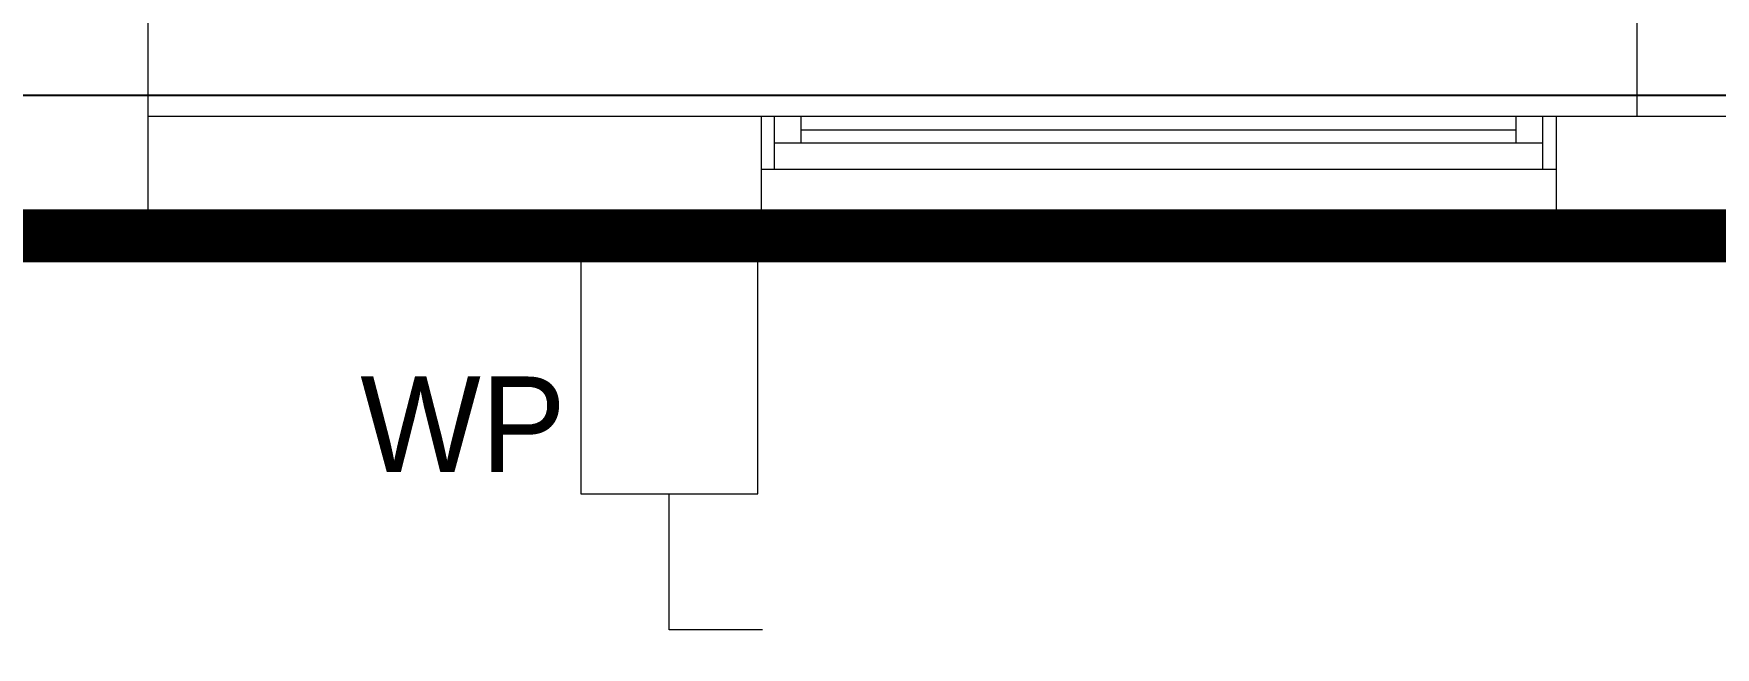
# Model space of a CAD drawing. Header units: metres. Extents: x 75097 to 220695, y -1557923 to -1361206.
# Drawn here: x 137225 to 140399, y -1441880 to -1440721 of the extents above; entities that cross this region are included whole.
import ezdxf
from ezdxf import colors
from ezdxf.entities.mleader import LeaderData, LeaderLine
from ezdxf.math import Vec2, Vec3

# ---------------------------------------------------------------- set-up
doc = ezdxf.new("R2010")
doc.units = ezdxf.units.M
doc.linetypes.add('DASHED2', pattern=[0.375, 0.25, -0.125])
doc.layers.get('0').update_dxf_attribs({"lineweight": 0})
for name, color, linetype, lineweight in [('A-100 - Copy$0$Aluminum', 8, 'Continuous', 0), ('A-100 - Copy$0$Medical Equipment and Furniture', 8, 'Continuous', 0), ('A-100 - Copy$0$Proj', 8, 'Continuous', 0), ('A-100 - Copy$0$Structure', 8, 'Continuous', 9), ('A-100 - Copy$0$Walls', 8, 'Continuous', 0)]:
    doc.layers.add(name, color=color, linetype=linetype, lineweight=lineweight)
doc.layers.add('A-100 - Copy$0$axes', color=8, linetype='Continuous')
doc.layers.add('E-POWR', color=7, linetype='Continuous', lineweight=9, true_color=0x4e7e3e)
doc.layers.add('E-POWR-IDEN _1-100_', color=7, linetype='Continuous', lineweight=9, true_color=0x4e7e3e)
doc.styles.add('Optima_5', font='', dxfattribs={"height": 3.001645})
doc.styles.get("Standard").update_dxf_attribs({"font": 'GOTHIC.TTF'})
doc.styles.get('Optima_5').set_extended_font_data('Optima')

# ---------------------------------------------------------------- blocks, each defined once
blk = doc.blocks.new('GI-041_dwg__U120-3902841-GI-041')
at = {"layer": 'E-POWR', "flags": 128}
blk.add_lwpolyline([(-0.1145, 0), (0.1145, 0), (0.1145, 0.1572), (-0.1145, 0.1572)], close=True, dxfattribs=at)
blk.add_lwpolyline([(0.2354, 0.1613), (0.2354, 0.0786), (0.1145, 0.0786)], dxfattribs=at)
blk = doc.blocks.new('A-100 - Copy')
at = {"layer": 'A-100 - Copy$0$Aluminum'}
for p, q in [((140098.3, -1440877.7, 0), (138598.3, -1440877.7, 0)), ((138623.3, -1440977.7, 0), (138623.3, -1440877.7, 0)), ((138673.3, -1440927.7, 0), (138673.3, -1440877.7, 0)), ((140023.3, -1440927.7, 0), (140023.3, -1440877.7, 0)), ((140073.3, -1440977.7, 0), (140073.3, -1440877.7, 0)), ((138673.3, -1440902.7, 0), (140023.3, -1440902.7, 0)), ((140073.3, -1440927.7, 0), (138623.3, -1440927.7, 0)), ((140098.3, -1440977.7, 0), (138598.3, -1440977.7, 0))]:
    blk.add_line(p, q, dxfattribs=at)
at = {"layer": 'A-100 - Copy$0$axes'}
blk.add_line((178675.3, -1440837.7, 2.4), (83612.8, -1440837.7, 2.4), dxfattribs=at)
at = {"layer": 'A-100 - Copy$0$Medical Equipment and Furniture'}
blk.add_line((140251.2, -1440877.7, 0), (140251.2, -1439019.6, 0), dxfattribs=at)
at = {"layer": 'A-100 - Copy$0$Proj'}
blk.add_line((138598.3, -1441102.7, 0), (140098.3, -1441102.7, 0), dxfattribs=at)
at = {"layer": 'A-100 - Copy$0$Structure', "elevation": 0}
blk.add_lwpolyline([(136911.2, -1441102.7), (137441.2, -1441102.7), (137441.2, -1440572.7), (136911.2, -1440572.7)], close=True, dxfattribs=at)
at = {"layer": 'A-100 - Copy$0$Walls'}
for p, q in [((138598.3, -1440877.7, 0), (137441.2, -1440877.7, 0)), ((138598.3, -1440877.7, 0), (138598.3, -1441102.7, 0)), ((140511.2, -1440877.7, 0), (140098.3, -1440877.7, 0)), ((140098.3, -1440877.7, 0), (140098.3, -1441102.7, 0)), ((138598.3, -1441102.7, 0), (137441.2, -1441102.7, 0)), ((141688.3, -1441102.7, 0), (140098.3, -1441102.7, 0))]:
    blk.add_line(p, q, dxfattribs=at)

msp = doc.modelspace()

# ---------------------------------------------------------------- linework, layer by layer
at = {"layer": 'E-POWR', "color": 240, "linetype": 'DASHED2', "ltscale": 500, "true_color": 0xf10e52, "const_width": 100, "elevation": 0}
msp.add_lwpolyline([(115125.3, -1447867.7), (115125.3, -1441102.7), (159446.3, -1441102.7)], dxfattribs=at)

# ---------------------------------------------------------------- block references
at = {"color": 85, "xscale": 2127.341102341351, "yscale": 2127.341102341351, "zscale": 2127.341102341351, "rotation": 269.9999999997816}
msp.add_blockref('GI-041_dwg__U120-3902841-GI-041', (138257.4, -1441346.3, 0), dxfattribs=at)

# ---------------------------------------------------------------- texts
at = {"layer": 'E-POWR-IDEN _1-100_', "insert": (137841.4, -1441368.5), "char_height": 180.1, "width": 3.637978807091713e-12, "attachment_point": 1, "rotation": 360, "line_spacing_factor": 1.047943, "style": 'Optima_5'}
msp.add_mtext('WP', dxfattribs=at)

# ---------------------------------------------------------------- leaders
at = {"layer": 'E-POWR'}
ml = msp.add_multileader_mtext('Standard', dxfattribs=at)
ml.set_content('LIGHTING IN THIS ZONE IS FED FROM LP-05\\PNORMAL POWER IN THIS ZONE IS FED FROM PP-05\\PUPS POWER SOCKET IN THIS ZONE IS FED FROM UPP-04\\PMECHANICAL EQUIPMENT IN THIS ZONE IS FED FROM MCP-05', color=256)
ml.set_leader_properties()
ml.build(insert=Vec2(0, 0))
ml.multileader.update_dxf_attribs({"text_right_attachment_type": 6, "dogleg_length": 200, "arrow_head_size": 200})
ctx = ml.context
ctx.base_point, ctx.char_height, ctx.arrow_head_size, ctx.landing_gap_size, ctx.plane_origin = Vec3(135092.5, -1443803.4, -4.7), 250, 200, 100, Vec3(137065.9, -1444135.5, -4.7)
ctx.right_attachment = 6
notes = []
notes.append((ctx, [(1, (1, 1, 0), (144364.1, -1443975.2, -4.7), (-1, 0), 200, [(0, [(146128.8, -1441142.4, -4.7)], 0, [])])]))
ctx.mtext.insert, ctx.mtext.width, ctx.mtext.flow_direction = Vec3(135192.5, -1443675.2, -4.7), 9228.761, 5
for ctx, leaders in notes:
    for number, flags, end, landing, length, lines in leaders:
        leader = LeaderData()
        leader.index, (leader.has_last_leader_line, leader.has_dogleg_vector, leader.attachment_direction) = number, flags
        leader.last_leader_point, leader.dogleg_vector, leader.dogleg_length = Vec3(end), Vec3(landing), length
        for number, points, colour, breaks in lines:
            line = LeaderLine()
            line.index, line.vertices, line.color, line.breaks = number, Vec3.list(points), colors.encode_raw_color(colour), breaks
            leader.lines.append(line)
        ctx.leaders.append(leader)

# ---------------------------------------------------------------- next in the draw order: block references
msp.add_blockref('A-100 - Copy', (0, 0))

doc.saveas('drawing.dxf')
